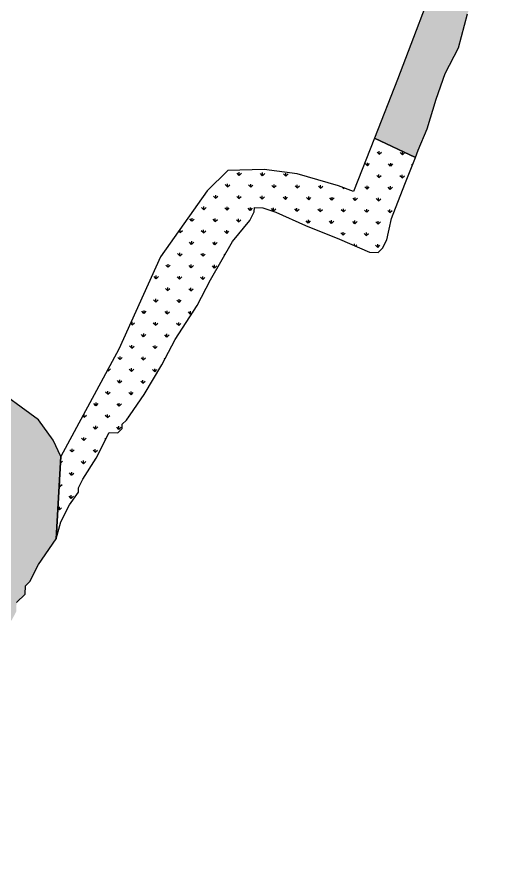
# Model space of a CAD drawing. Header units: metres. Extents: x 266352 to 301042, y 2101789 to 2138568.
# Drawn here: x 286507 to 286957, y 2117719 to 2118518 of the extents above; entities that cross this region are included whole.
import ezdxf

# ---------------------------------------------------------------- set-up
doc = ezdxf.new("R2010")
doc.units = ezdxf.units.M
doc.layers.add('MANGROOVE BUFFER ZONE', color=120, linetype='Continuous')
pattern_1 = [(90, (-71.821667, -6.126432), (-0.0179605122, 0.0179605122), [0.0047625, -0.0311585245]), (45, (-71.821667, -6.126432), (-0.017960512, 0.017960512), [0.0047625, -0.0206375]), (135, (-71.821667, -6.126432), (-0.017960512, -0.017960512), [0.0047625, -0.0206375])]

# ---------------------------------------------------------------- blocks, each defined once
blk = doc.blocks.new('A$Ccdb33366')
at = {"layer": 'MANGROOVE BUFFER ZONE'}
h = blk.add_hatch(dxfattribs=at)
h.set_pattern_fill('GRASS', color=256, scale=0.001)
h.set_pattern_definition(pattern_1)
h.paths.add_polyline_path([(4.2737, 4.9751), (4.3504, 4.9708), (4.4567, 4.8662), (4.4653, 4.7999), (4.4713, 4.7714), (4.4903, 4.7456), (4.5239, 4.7266), (4.667, 4.7232), (4.7475, 4.7049), (5.0183, 4.6472), (5.045, 4.6058), (5.0683, 4.58), (5.16, 4.5444), (5.4195, 4.4781), (5.3548, 4.2994), (5.3206, 4.2084), (5.3843, 4.1797), (5.3884, 4.1909), (5.4017, 4.224), (5.4149, 4.2703), (5.4281, 4.31), (5.448, 4.3498), (5.4612, 4.4027), (5.4679, 4.4226), (5.4943, 4.4822), (5.501, 4.5219), (5.5076, 4.5285), (5.501, 4.5351), (5.4943, 4.5351), (5.4811, 4.5418), (5.4679, 4.5418), (5.4348, 4.5484), (5.3752, 4.5682), (5.3222, 4.5815), (5.2825, 4.5881), (5.2031, 4.6146), (5.1567, 4.6278), (5.1236, 4.6411), (5.0905, 4.6543), (5.0839, 4.6543), (5.0839, 4.6609), (5.0839, 4.6676), (5.0905, 4.6874), (5.0905, 4.694), (5.0905, 4.7007), (5.0839, 4.7007), (5.0773, 4.7073), (5.0641, 4.7139), (5.0376, 4.7139), (5.0045, 4.7271), (4.9648, 4.7338), (4.9449, 4.7338), (4.9251, 4.7404), (4.8986, 4.747), (4.8655, 4.7536), (4.8191, 4.7602), (4.7927, 4.7669), (4.7794, 4.7735), (4.7596, 4.7735), (4.7397, 4.7801), (4.7265, 4.7867), (4.7, 4.7933), (4.6669, 4.8), (4.6536, 4.8), (4.6187, 4.8), (4.6007, 4.8), (4.5808, 4.8), (4.5742, 4.8), (4.5411, 4.8066), (4.5345, 4.8066), (4.5345, 4.8132), (4.5279, 4.8397), (4.5345, 4.8993), (4.5411, 4.9258), (4.5411, 4.9324), (4.5345, 4.9324), (4.5279, 4.9324), (4.508, 4.939), (4.4815, 4.939), (4.4683, 4.9522), (4.4551, 4.9589), (4.4352, 4.9853), (4.4087, 5.0184), (4.4021, 5.0184), (4.4021, 5.0251), (4.3955, 5.0317), (4.3822, 5.0383), (4.3756, 5.0449), (4.3756, 5.0516), (4.369, 5.0516), (4.3624, 5.0516), (4.3558, 5.0516), (4.3491, 5.0516), (4.3425, 5.0516), (4.3359, 5.0516), (4.3265, 5.0525), (4.3094, 5.0582), (4.2763, 5.0582), (4.2697, 5.0648), (4.2631, 5.0648), (4.2499, 5.0648), (4.2432, 5.0648), (4.2168, 5.0714), (4.2101, 5.0714), (4.1903, 5.0714), (4.1837, 5.0714), (4.1704, 5.0714), (4.1638, 5.0714), (4.1572, 5.0648), (4.1572, 5.0582), (4.1572, 5.0251), (4.1572, 5.0184), (4.1572, 5.0118), (4.1506, 5.0118), (4.1439, 5.0118), (4.1307, 5.0118), (4.0976, 5.0184), (4.0969, 5.0157), (4.0883, 4.9837), (4.0788, 4.9259), (4.0822, 4.8613), (4.0978, 4.8182), (4.1357, 4.7889), (4.2254, 4.776), (4.2961, 4.782), (4.3357, 4.8303), (4.3461, 4.8794), (4.3254, 4.9234)])
h = blk.add_hatch(dxfattribs=at)
h.set_pattern_fill('GRASS', color=256, scale=0.001)
h.set_pattern_definition(pattern_1)
h.paths.add_polyline_path([(3.8776, 4.0375), (3.8818, 4.0743), (3.875, 4.1317), (3.8535, 4.1842), (3.821, 4.2193), (3.7898, 4.2571), (3.7532, 4.3), (3.4788, 4.2158), (3.4754, 4.171), (3.4754, 4.0452), (3.4687, 3.9724), (3.4621, 3.9724), (3.4489, 3.9724), (3.4356, 3.979), (3.4356, 3.9724), (3.4423, 3.9724), (3.4423, 3.9658), (3.4489, 3.9658), (3.4555, 3.9658), (3.4621, 3.9591), (3.4621, 3.9525), (3.4621, 3.9459), (3.4621, 3.9393), (3.4621, 3.9327), (3.4555, 3.9327), (3.4489, 3.926), (3.4423, 3.9194), (3.4356, 3.9194), (3.429, 3.926), (3.4224, 3.9327), (3.4224, 3.9393), (3.4158, 3.9393), (3.4224, 3.926), (3.4224, 3.9128), (3.4224, 3.9062), (3.4158, 3.8996), (3.4158, 3.8929), (3.4092, 3.8863), (3.3628, 3.84), (3.3628, 3.8334), (3.3562, 3.8334), (3.3562, 3.84), (3.3463, 3.84), (3.3562, 3.8267), (3.3562, 3.8201), (3.3562, 3.8135), (3.3496, 3.8069), (3.343, 3.7936), (3.3231, 3.7738), (3.3231, 3.7671), (3.3165, 3.7605), (3.3099, 3.7539), (3.29, 3.7473), (3.2768, 3.7407), (3.2569, 3.734), (3.2503, 3.734), (3.2437, 3.734), (3.2238, 3.734), (3.2172, 3.734), (3.204, 3.7407), (3.1973, 3.7407), (3.1841, 3.7407), (3.1642, 3.7407), (3.1576, 3.7407), (3.151, 3.734), (3.1444, 3.734), (3.1378, 3.734), (3.1378, 3.7274), (3.1311, 3.7274), (3.1245, 3.7274), (3.1179, 3.7208), (3.0914, 3.7142), (3.0782, 3.7076), (3.0716, 3.7009), (3.0649, 3.6943), (3.0583, 3.6943), (3.0517, 3.6877), (3.0517, 3.6811), (3.0451, 3.6745), (3.0385, 3.6612), (3.0385, 3.648), (3.0318, 3.6414), (3.0252, 3.6414), (3.0186, 3.6414), (3.012, 3.6612), (3.0054, 3.6745), (2.9987, 3.6811), (2.9921, 3.6877), (2.9789, 3.6877), (2.9657, 3.6877), (2.959, 3.6811), (2.9524, 3.6745), (2.9458, 3.6612), (2.9392, 3.6149), (2.9392, 3.6083), (2.9392, 3.5884), (2.9458, 3.5818), (2.9458, 3.5751), (2.9524, 3.5685), (2.959, 3.5619), (2.9657, 3.5553), (2.9723, 3.5487), (2.9855, 3.5487), (2.9921, 3.5487), (3.0054, 3.5553), (3.012, 3.5553), (3.0186, 3.5487), (3.012, 3.542), (3.0054, 3.5288), (2.9987, 3.5156), (2.9855, 3.5089), (2.9855, 3.5023), (2.9789, 3.4957), (2.9723, 3.4825), (2.9789, 3.4825), (2.9789, 3.4758), (2.9921, 3.4758), (2.9987, 3.4692), (2.9921, 3.4626), (2.9789, 3.456), (2.8428, 3.4039), (2.9275, 3.3491), (2.9306, 3.3505), (2.9831, 3.3746), (3.0174, 3.3965), (3.0324, 3.4142), (3.0488, 3.4407), (3.0608, 3.4832), (3.0706, 3.5114), (3.0759, 3.5365), (3.073, 3.558), (3.0682, 3.5694), (3.0807, 3.5849), (3.1005, 3.6028), (3.1124, 3.6273), (3.1214, 3.6405), (3.1417, 3.6524), (3.1686, 3.665), (3.2051, 3.6638), (3.235, 3.656), (3.2684, 3.6584), (3.3219, 3.673), (3.3578, 3.6957), (3.3931, 3.7226), (3.411, 3.7554), (3.417, 3.7937), (3.4194, 3.8409), (3.4146, 3.8708), (3.4212, 3.8857), (3.46, 3.8965), (3.5078, 3.915), (3.5461, 3.9198), (3.5897, 3.918), (3.6633, 3.9138), (3.7177, 3.9072), (3.7542, 3.9078), (3.7607, 3.8863), (3.7589, 3.8218), (3.7482, 3.7931), (3.7296, 3.7805), (3.7087, 3.7614), (3.6848, 3.7303), (3.6466, 3.6901), (3.6334, 3.6548), (3.6288, 3.5856), (3.6173, 3.5502), (3.6077, 3.5081), (3.6115, 3.4344), (3.645, 3.3369), (3.6699, 3.2613), (3.7006, 3.2265), (3.7004, 3.2238), (3.7799, 3.1845), (3.7931, 3.1448), (3.8063, 3.1051), (3.8328, 3.0455), (3.8394, 3.0256), (3.8461, 3.0124), (3.8725, 2.9594), (3.9123, 2.8601), (3.9321, 2.8072), (3.9553, 2.755), (3.9652, 2.7277), (3.9851, 2.6681), (4.0115, 2.6085), (4.0115, 2.5953), (4.0182, 2.5953), (4.0248, 2.5953), (4.0513, 2.6019), (4.1108, 2.6152), (4.1704, 2.6218), (4.2234, 2.635), (4.2697, 2.6416), (4.316, 2.6549), (4.3293, 2.6615), (4.3359, 2.6615), (4.3359, 2.6681), (4.3425, 2.688), (4.3491, 2.7145), (4.3624, 2.7343), (4.3889, 2.774), (4.4087, 2.8072), (4.4153, 2.8204), (4.4286, 2.8469), (4.4484, 2.8866), (4.4749, 2.9329), (4.508, 2.9859), (4.5411, 3.0389), (4.5544, 3.0852), (4.5808, 3.1382), (4.6007, 3.1779), (4.6205, 3.2243), (4.647, 3.2574), (4.6669, 3.2971), (4.6934, 3.3368), (4.7, 3.35), (4.7066, 3.3567), (4.7066, 3.3699), (4.7198, 3.3831), (4.7265, 3.3964), (4.7463, 3.4295), (4.7596, 3.4427), (4.7728, 3.456), (4.7794, 3.4692), (4.7794, 3.4758), (4.7794, 3.4825), (4.7927, 3.4957), (4.7927, 3.5089), (4.7993, 3.5156), (4.8125, 3.542), (4.839, 3.5818), (4.8441, 3.7092), (4.832, 3.7342), (4.8088, 3.7652), (4.733, 3.8185), (4.7476, 3.8314), (4.7597, 3.8753), (4.7554, 3.914), (4.7295, 3.9636), (4.6804, 4.0083), (4.6288, 4.035), (4.5556, 4.0419), (4.4996, 4.0195), (4.4893, 4.0453), (4.4454, 4.0883), (4.3777, 4.1262), (4.2787, 4.1174), (4.2413, 4.0624), (4.2083, 3.959), (4.1907, 3.8315), (4.1665, 3.8315), (4.1158, 3.8337), (4.0388, 3.8579), (3.9772, 3.9018), (3.9046, 3.9634), (3.8604, 3.987)])
h.paths.add_polyline_path([(3.8475, 3.8564), (3.8698, 3.8386), (3.8772, 3.7971), (3.898, 3.7941), (3.898, 3.8208), (3.9321, 3.8418), (3.9811, 3.7914), (4.0271, 3.7603), (4.1681, 3.7425), (4.2408, 3.7306), (4.2779, 3.7395), (4.2868, 3.8285), (4.2913, 3.9249), (4.2942, 4.0243), (4.3402, 4.051), (4.3996, 4.0109), (4.4308, 3.9501), (4.5079, 3.8878), (4.6267, 3.824), (4.7113, 3.7395), (4.7424, 3.6772), (4.7454, 3.5719), (4.7246, 3.4963), (4.6742, 3.4725), (4.5272, 3.4992), (4.3996, 3.523), (4.2913, 3.5585), (4.2453, 3.6075), (4.1933, 3.6223), (4.0924, 3.603), (4.0523, 3.5912), (4.0256, 3.5318), (4.0553, 3.4488), (4.0805, 3.4176), (4.0865, 3.3657), (4.128, 3.2462), (4.177, 3.178), (4.1919, 3.0994), (4.1355, 3.0935), (4.0479, 3.089), (3.9811, 3.0341), (3.9144, 3.0089), (3.8862, 3.0312), (3.9069, 3.0608), (3.9544, 3.0875), (3.9752, 3.1543), (3.9782, 3.224), (3.99, 3.2981), (3.9975, 3.3649), (3.9693, 3.4183), (3.8965, 3.4198), (3.8698, 3.359), (3.8105, 3.3293), (3.7838, 3.3649), (3.7927, 3.4138), (3.8357, 3.4509), (3.8564, 3.5271), (3.8728, 3.5805), (3.8342, 3.5983), (3.7719, 3.5968), (3.714, 3.6057), (3.7066, 3.6265), (3.7377, 3.6562), (3.757, 3.7021), (3.7806, 3.7461), (3.8846, 3.7333), (3.9321, 3.7007), (3.9707, 3.6858), (3.9974, 3.714), (3.9707, 3.7511), (3.9084, 3.7511), (3.8624, 3.7659), (3.8416, 3.8089)], flags=16)
h = blk.add_hatch(dxfattribs=at)
h.set_pattern_fill('GRASS', color=256, scale=0.001)
h.set_pattern_definition(pattern_1)
h.paths.add_polyline_path([(4.9979, 3.8532), (5.0177, 3.8929), (5.0508, 3.9459), (5.0707, 3.9856), (5.1038, 4.0452), (5.1303, 4.0783), (5.1369, 4.0916), (5.1369, 4.0982), (5.1501, 4.0982), (5.17, 4.0916), (5.2163, 4.0717), (5.2693, 4.0518), (5.3156, 4.032), (5.3288, 4.032), (5.3355, 4.0386), (5.3421, 4.0518), (5.3487, 4.0849), (5.3686, 4.1379), (5.3843, 4.1797), (5.3206, 4.2084), (5.2893, 4.1253), (5.266, 4.1339), (5.2022, 4.1512), (5.1513, 4.1572), (5.0952, 4.1547), (5.0635, 4.123), (4.9932, 4.0197), (4.9312, 3.8764), (4.8441, 3.7092), (4.839, 3.5818), (4.8456, 3.6083), (4.8589, 3.6347), (4.8721, 3.6546), (4.8721, 3.6612), (4.8787, 3.6745), (4.8986, 3.7076), (4.9184, 3.7473), (4.9317, 3.7473), (4.9383, 3.7539), (4.9383, 3.7605), (4.9449, 3.7671), (4.9714, 3.8069)])
for points in [[(5.4195, 4.4781), (5.3548, 4.2994), (5.3206, 4.2084), (5.3843, 4.1797), (5.3884, 4.1909), (5.4017, 4.224), (5.4149, 4.2703), (5.4281, 4.31), (5.448, 4.3498), (5.4612, 4.4027)], [(4.7794, 3.4825), (4.7927, 3.4957), (4.7927, 3.5089), (4.7993, 3.5156), (4.8125, 3.542), (4.839, 3.5818), (4.8441, 3.7092), (4.832, 3.7342), (4.8088, 3.7652), (4.733, 3.8185)]]:
    blk.add_lwpolyline(points, dxfattribs=at)
blk.add_lwpolyline([(4.9979, 3.8532), (5.0177, 3.8929), (5.0508, 3.9459), (5.0707, 3.9856), (5.1038, 4.0452), (5.1303, 4.0783), (5.1369, 4.0916), (5.1369, 4.0982), (5.1501, 4.0982), (5.17, 4.0916), (5.2163, 4.0717), (5.2693, 4.0518), (5.3156, 4.032), (5.3288, 4.032), (5.3355, 4.0386), (5.3421, 4.0518), (5.3487, 4.0849), (5.3686, 4.1379), (5.3843, 4.1797), (5.3206, 4.2084), (5.2893, 4.1253), (5.266, 4.1339), (5.2022, 4.1512), (5.1513, 4.1572), (5.0952, 4.1547), (5.0635, 4.123), (4.9932, 4.0197), (4.9312, 3.8764), (4.8441, 3.7092), (4.839, 3.5818), (4.8456, 3.6083), (4.8589, 3.6347), (4.8721, 3.6546), (4.8721, 3.6612), (4.8787, 3.6745), (4.8986, 3.7076), (4.9184, 3.7473), (4.9317, 3.7473), (4.9383, 3.7539), (4.9383, 3.7605), (4.9449, 3.7671), (4.9714, 3.8069), (4.9979, 3.8532)], close=True, dxfattribs=at)

msp = doc.modelspace()

# ---------------------------------------------------------------- block references
at = {"xscale": 604.2174030490069, "yscale": 604.2174030490069, "zscale": 604.2174030490069, "rotation": 359.0939183652337}
msp.add_blockref('A$Ccdb33366', (283586.01, 2115912.96), dxfattribs=at)

doc.saveas('drawing.dxf')
